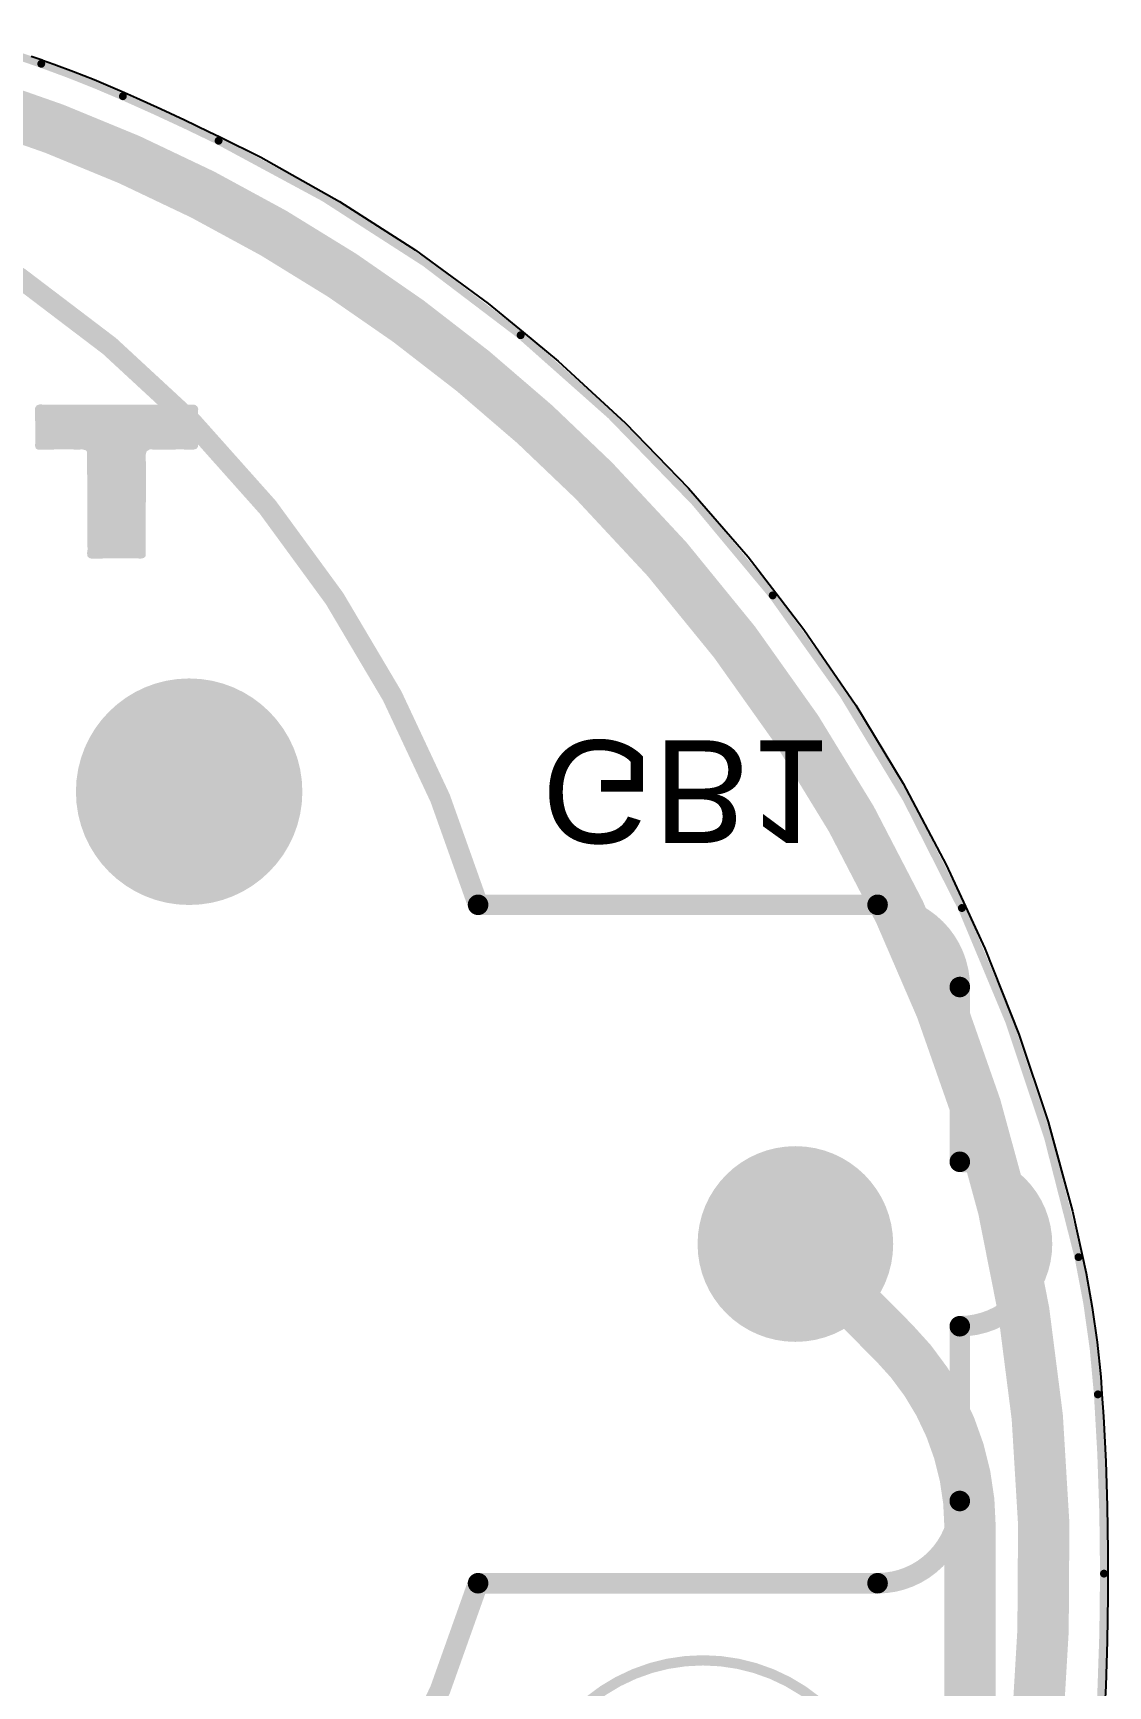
# Model space of a CAD drawing. Header units: inches. Extents: x -26.6 to 26.5, y -26.3 to 21.9.
# Drawn here: x 5.08 to 15.54, y 5.2 to 21.28 of the extents above; entities that cross this region are included whole.
import ezdxf

# ---------------------------------------------------------------- set-up
doc = ezdxf.new("R2010")
doc.units = ezdxf.units.IN
for name, color, linetype in [('Bottom 3D Body', 56, 'Continuous'), ('Bottom Component Outline', 76, 'Continuous'), ('Bottom Layer', 5, 'Continuous'), ('Bottom Overlay', 54, 'Continuous'), ('Bottom Solder', 6, 'Continuous'), ('Keep-Out Layer', 6, 'Continuous'), ('Mechanical 4', 56, 'Continuous'), ('Multi-Layer', 9, 'Continuous'), ('Pad Holes', 156, 'Continuous'), ('Top Layer', 1, 'Continuous'), ('Top Overlay', 2, 'Continuous'), ('Top Solder', 216, 'Continuous')]:
    doc.layers.add(name, color=color, linetype=linetype)
doc.styles.add('Arial', font='', dxfattribs={"height": 0.2})
doc.styles.get('Arial').set_extended_font_data('Arial')

# ---------------------------------------------------------------- blocks, each defined once
blk = doc.blocks.new('L_KLS5_CR2032_03_B_16')
at = {"layer": 'Bottom Layer'}
h = blk.add_hatch(color=5, dxfattribs=at)
edge = h.paths.add_edge_path()
edge.add_arc((-13.9999974, -2.54e-06), 0.8499983, 0, 360)
h = blk.add_hatch(color=5, dxfattribs=at)
edge = h.paths.add_edge_path()
edge.add_arc((-8.0999965, -4.40000136), 1.00000054, 0, 360)
at = {"layer": 'Bottom Solder'}
h = blk.add_hatch(color=6, dxfattribs=at)
edge = h.paths.add_edge_path()
edge.add_arc((-13.9999974, -2.54e-06), 0.9519970799999999, 0, 360)
h = blk.add_hatch(color=6, dxfattribs=at)
edge = h.paths.add_edge_path()
edge.add_arc((-8.0999965, -4.40000136), 1.10199932, 0, 360)
at = {"layer": 'Multi-Layer'}
h = blk.add_hatch(color=9, dxfattribs=at)
edge = h.paths.add_edge_path()
edge.add_arc((-13.9999974, -2.54e-06), 0.8499983, 0, 360)
h = blk.add_hatch(color=9, dxfattribs=at)
edge = h.paths.add_edge_path()
edge.add_arc((-8.0999965, -4.40000136), 1.00000054, 0, 360)
at = {"layer": 'Pad Holes'}
h = blk.add_hatch(color=7, dxfattribs=at)
edge = h.paths.add_edge_path()
edge.add_arc((-13.9999974, -2.54e-06), 0.5999987999999999, 0, 360)
h = blk.add_hatch(color=7, dxfattribs=at)
edge = h.paths.add_edge_path()
edge.add_arc((-8.0999965, -4.40000136), 1.00000054, 0, 360)
at = {"layer": 'Top Layer'}
h = blk.add_hatch(color=1, dxfattribs=at)
edge = h.paths.add_edge_path()
edge.add_arc((-13.9999974, -2.54e-06), 0.8499983, 0, 360)
h = blk.add_hatch(color=1, dxfattribs=at)
edge = h.paths.add_edge_path()
edge.add_arc((-8.0999965, -4.40000136), 1.00000054, 0, 360)
at = {"layer": 'Top Solder'}
h = blk.add_hatch(color=216, dxfattribs=at)
edge = h.paths.add_edge_path()
edge.add_arc((-13.9999974, -2.54e-06), 0.9519970799999999, 0, 360)
h = blk.add_hatch(color=216, dxfattribs=at)
edge = h.paths.add_edge_path()
edge.add_arc((-8.0999965, -4.40000136), 1.10199932, 0, 360)
at = {"layer": 'Bottom 3D Body'}
for points in [[(-10.9118908, 3.30008992, 0.0999998, 0.0999998, -6.761271381659116), (-10.91196954, -3.299833379999999, 0.0999998, 0.0999998, 0)], [(-15.59999674, 2.49999754, 0.0999998, 0.0999998, -0.4142135623730951), (-14.7999958, 3.299998479999999, 0.0999998, 0.0999998, 0)], [(-10.91198224, 3.299998479999999, 0.0999998, 0.0999998, 0), (-14.7999958, 3.299998479999999, 0.0999998, 0.0999998, 0)], [(-10.9118908, 3.30021946, 0.0999998, 0.0999998, -1.496605762665489), (-10.91198224, 3.299998479999999, 0.0999998, 0.0999998, 0)], [(-15.59999674, 2.49999754, 0.0999998, 0.0999998, 0), (-15.59999674, 0.7999984, 0.0999998, 0.0999998, 0)], [(-15.59999674, -0.80000348, 0.0999998, 0.0999998, -0.9999999999999999), (-15.59999674, 0.7999984, 0.0999998, 0.0999998, 0)], [(-15.59999674, -0.80000348, 0.0999998, 0.0999998, 0), (-15.59999674, -2.50000262, 0.0999998, 0.0999998, 0)], [(-14.7999958, -3.30000356, 0.0999998, 0.0999998, -0.4142135623730951), (-15.59999674, -2.50000262, 0.0999998, 0.0999998, 0)], [(-10.91213972, -3.30000356, 0.0999998, 0.0999998, 0), (-14.7999958, -3.30000356, 0.0999998, 0.0999998, 0)], [(-10.91196954, -3.29959208, 0.0999998, 0.0999998, -1.496605762665489), (-10.91213972, -3.30000356, 0.0999998, 0.0999998, 0)]]:
    blk.add_lwpolyline(points, format="xyseb", dxfattribs=at)
for points in [[(-14.82499448, 3.299998479999999, 0.0499999, 0.0499999, 1), (-14.77499712, 3.299998479999999, 0.0499999, 0.0499999, 1)], [(-14.82499448, 3.299998479999999, 0.0499999, 0.0499999, 1), (-14.77499712, 3.299998479999999, 0.0499999, 0.0499999, 1)], [(-10.93698092, 3.299998479999999, 0.0499999, 0.0499999, 1), (-10.88698356, 3.299998479999999, 0.0499999, 0.0499999, 1)], [(-10.93698092, 3.299998479999999, 0.0499999, 0.0499999, 1), (-10.88698356, 3.299998479999999, 0.0499999, 0.0499999, 1)], [(-10.93688948, 3.30021946, 0.0499999, 0.0499999, 1), (-10.88689212, 3.30021946, 0.0499999, 0.0499999, 1)], [(-10.93688948, 3.30008992, 0.0499999, 0.0499999, 1), (-10.88689212, 3.30008992, 0.0499999, 0.0499999, 1)], [(-15.62499542, 2.49999754, 0.0499999, 0.0499999, 1), (-15.57499806, 2.49999754, 0.0499999, 0.0499999, 1)], [(-15.62499542, 2.49999754, 0.0499999, 0.0499999, 1), (-15.57499806, 2.49999754, 0.0499999, 0.0499999, 1)], [(-15.62499542, 0.7999984, 0.0499999, 0.0499999, 1), (-15.57499806, 0.7999984, 0.0499999, 0.0499999, 1)], [(-15.62499542, 0.7999984, 0.0499999, 0.0499999, 1), (-15.57499806, 0.7999984, 0.0499999, 0.0499999, 1)], [(-15.62499542, -0.80000348, 0.0499999, 0.0499999, 1), (-15.57499806, -0.80000348, 0.0499999, 0.0499999, 1)], [(-15.62499542, -0.80000348, 0.0499999, 0.0499999, 1), (-15.57499806, -0.80000348, 0.0499999, 0.0499999, 1)], [(-15.62499542, -2.50000262, 0.0499999, 0.0499999, 1), (-15.57499806, -2.50000262, 0.0499999, 0.0499999, 1)], [(-15.62499542, -2.50000262, 0.0499999, 0.0499999, 1), (-15.57499806, -2.50000262, 0.0499999, 0.0499999, 1)], [(-14.82499448, -3.30000356, 0.0499999, 0.0499999, 1), (-14.77499712, -3.30000356, 0.0499999, 0.0499999, 1)], [(-14.82499448, -3.30000356, 0.0499999, 0.0499999, 1), (-14.77499712, -3.30000356, 0.0499999, 0.0499999, 1)], [(-10.9371384, -3.30000356, 0.0499999, 0.0499999, 1), (-10.88714104, -3.30000356, 0.0499999, 0.0499999, 1)], [(-10.9371384, -3.30000356, 0.0499999, 0.0499999, 1), (-10.88714104, -3.30000356, 0.0499999, 0.0499999, 1)], [(-10.93696822, -3.29959208, 0.0499999, 0.0499999, 1), (-10.88697086, -3.29959208, 0.0499999, 0.0499999, 1)], [(-10.93696822, -3.299833379999999, 0.0499999, 0.0499999, 1), (-10.88697086, -3.299833379999999, 0.0499999, 0.0499999, 1)]]:
    blk.add_lwpolyline(points, format="xyseb", close=True, dxfattribs=at)
at = {"layer": 'Bottom Component Outline'}
for points in [[(-10.9118908, 3.30008992, 0.0999998, 0.0999998, -6.761271381659116), (-10.91196954, -3.299833379999999, 0.0999998, 0.0999998, 0)], [(-15.59999674, 2.49999754, 0.0999998, 0.0999998, -0.4142135623730951), (-14.7999958, 3.299998479999999, 0.0999998, 0.0999998, 0)], [(-10.91198224, 3.299998479999999, 0.0999998, 0.0999998, 0), (-14.7999958, 3.299998479999999, 0.0999998, 0.0999998, 0)], [(-10.9118908, 3.30021946, 0.0999998, 0.0999998, -1.496605762665489), (-10.91198224, 3.299998479999999, 0.0999998, 0.0999998, 0)], [(-15.59999674, 2.49999754, 0.0999998, 0.0999998, 0), (-15.59999674, 0.7999984, 0.0999998, 0.0999998, 0)], [(-15.59999674, -0.80000348, 0.0999998, 0.0999998, -0.9999999999999999), (-15.59999674, 0.7999984, 0.0999998, 0.0999998, 0)], [(-15.59999674, -0.80000348, 0.0999998, 0.0999998, 0), (-15.59999674, -2.50000262, 0.0999998, 0.0999998, 0)], [(-14.7999958, -3.30000356, 0.0999998, 0.0999998, -0.4142135623730951), (-15.59999674, -2.50000262, 0.0999998, 0.0999998, 0)], [(-10.91213972, -3.30000356, 0.0999998, 0.0999998, 0), (-14.7999958, -3.30000356, 0.0999998, 0.0999998, 0)], [(-10.91196954, -3.29959208, 0.0999998, 0.0999998, -1.496605762665489), (-10.91213972, -3.30000356, 0.0999998, 0.0999998, 0)]]:
    blk.add_lwpolyline(points, format="xyseb", dxfattribs=at)
for points in [[(-14.82499448, 3.299998479999999, 0.0499999, 0.0499999, 1), (-14.77499712, 3.299998479999999, 0.0499999, 0.0499999, 1)], [(-14.82499448, 3.299998479999999, 0.0499999, 0.0499999, 1), (-14.77499712, 3.299998479999999, 0.0499999, 0.0499999, 1)], [(-10.93698092, 3.299998479999999, 0.0499999, 0.0499999, 1), (-10.88698356, 3.299998479999999, 0.0499999, 0.0499999, 1)], [(-10.93698092, 3.299998479999999, 0.0499999, 0.0499999, 1), (-10.88698356, 3.299998479999999, 0.0499999, 0.0499999, 1)], [(-10.93688948, 3.30021946, 0.0499999, 0.0499999, 1), (-10.88689212, 3.30021946, 0.0499999, 0.0499999, 1)], [(-10.93688948, 3.30008992, 0.0499999, 0.0499999, 1), (-10.88689212, 3.30008992, 0.0499999, 0.0499999, 1)], [(-15.62499542, 2.49999754, 0.0499999, 0.0499999, 1), (-15.57499806, 2.49999754, 0.0499999, 0.0499999, 1)], [(-15.62499542, 2.49999754, 0.0499999, 0.0499999, 1), (-15.57499806, 2.49999754, 0.0499999, 0.0499999, 1)], [(-15.62499542, 0.7999984, 0.0499999, 0.0499999, 1), (-15.57499806, 0.7999984, 0.0499999, 0.0499999, 1)], [(-15.62499542, 0.7999984, 0.0499999, 0.0499999, 1), (-15.57499806, 0.7999984, 0.0499999, 0.0499999, 1)], [(-15.62499542, -0.80000348, 0.0499999, 0.0499999, 1), (-15.57499806, -0.80000348, 0.0499999, 0.0499999, 1)], [(-15.62499542, -0.80000348, 0.0499999, 0.0499999, 1), (-15.57499806, -0.80000348, 0.0499999, 0.0499999, 1)], [(-15.62499542, -2.50000262, 0.0499999, 0.0499999, 1), (-15.57499806, -2.50000262, 0.0499999, 0.0499999, 1)], [(-15.62499542, -2.50000262, 0.0499999, 0.0499999, 1), (-15.57499806, -2.50000262, 0.0499999, 0.0499999, 1)], [(-14.82499448, -3.30000356, 0.0499999, 0.0499999, 1), (-14.77499712, -3.30000356, 0.0499999, 0.0499999, 1)], [(-14.82499448, -3.30000356, 0.0499999, 0.0499999, 1), (-14.77499712, -3.30000356, 0.0499999, 0.0499999, 1)], [(-10.9371384, -3.30000356, 0.0499999, 0.0499999, 1), (-10.88714104, -3.30000356, 0.0499999, 0.0499999, 1)], [(-10.9371384, -3.30000356, 0.0499999, 0.0499999, 1), (-10.88714104, -3.30000356, 0.0499999, 0.0499999, 1)], [(-10.93696822, -3.29959208, 0.0499999, 0.0499999, 1), (-10.88697086, -3.29959208, 0.0499999, 0.0499999, 1)], [(-10.93696822, -3.299833379999999, 0.0499999, 0.0499999, 1), (-10.88697086, -3.299833379999999, 0.0499999, 0.0499999, 1)]]:
    blk.add_lwpolyline(points, format="xyseb", close=True, dxfattribs=at)
at = {"layer": 'Bottom Overlay'}
for points in [[(-10.9118908, 3.30008992, 0.1999996, 0.1999996, -6.761271381659116), (-10.91196954, -3.299833379999999, 0.1999996, 0.1999996, 0)], [(-15.59999674, 2.49999754, 0.1999996, 0.1999996, -0.4142135623730951), (-14.7999958, 3.299998479999999, 0.1999996, 0.1999996, 0)], [(-10.91198224, 3.299998479999999, 0.1999996, 0.1999996, 0), (-14.7999958, 3.299998479999999, 0.1999996, 0.1999996, 0)], [(-15.59999674, 2.49999754, 0.1999996, 0.1999996, 0), (-15.59999674, 0.7999984, 0.1999996, 0.1999996, 0)], [(-15.59999674, -0.80000348, 0.1999996, 0.1999996, -0.9999999999999999), (-15.59999674, 0.7999984, 0.1999996, 0.1999996, 0)], [(-15.59999674, -0.80000348, 0.1999996, 0.1999996, 0), (-15.59999674, -2.50000262, 0.1999996, 0.1999996, 0)], [(-14.7999958, -3.30000356, 0.1999996, 0.1999996, -0.4142135623730951), (-15.59999674, -2.50000262, 0.1999996, 0.1999996, 0)], [(-10.91213972, -3.30000356, 0.1999996, 0.1999996, 0), (-14.7999958, -3.30000356, 0.1999996, 0.1999996, 0)]]:
    blk.add_lwpolyline(points, format="xyseb", dxfattribs=at)
for points in [[(-14.8499957, 3.299998479999999, 0.0999998, 0.0999998, 1), (-14.7499959, 3.299998479999999, 0.0999998, 0.0999998, 1)], [(-14.8499957, 3.299998479999999, 0.0999998, 0.0999998, 1), (-14.7499959, 3.299998479999999, 0.0999998, 0.0999998, 1)], [(-10.96198214, 3.299998479999999, 0.0999998, 0.0999998, 1), (-10.86198234, 3.299998479999999, 0.0999998, 0.0999998, 1)], [(-10.9618907, 3.30008992, 0.0999998, 0.0999998, 1), (-10.8618909, 3.30008992, 0.0999998, 0.0999998, 1)], [(-15.64999664, 2.49999754, 0.0999998, 0.0999998, 1), (-15.54999684, 2.49999754, 0.0999998, 0.0999998, 1)], [(-15.64999664, 2.49999754, 0.0999998, 0.0999998, 1), (-15.54999684, 2.49999754, 0.0999998, 0.0999998, 1)], [(-15.64999664, 0.7999984, 0.0999998, 0.0999998, 1), (-15.54999684, 0.7999984, 0.0999998, 0.0999998, 1)], [(-15.64999664, 0.7999984, 0.0999998, 0.0999998, 1), (-15.54999684, 0.7999984, 0.0999998, 0.0999998, 1)], [(-15.64999664, -0.80000348, 0.0999998, 0.0999998, 1), (-15.54999684, -0.80000348, 0.0999998, 0.0999998, 1)], [(-15.64999664, -0.80000348, 0.0999998, 0.0999998, 1), (-15.54999684, -0.80000348, 0.0999998, 0.0999998, 1)], [(-15.64999664, -2.50000262, 0.0999998, 0.0999998, 1), (-15.54999684, -2.50000262, 0.0999998, 0.0999998, 1)], [(-15.64999664, -2.50000262, 0.0999998, 0.0999998, 1), (-15.54999684, -2.50000262, 0.0999998, 0.0999998, 1)], [(-14.8499957, -3.30000356, 0.0999998, 0.0999998, 1), (-14.7499959, -3.30000356, 0.0999998, 0.0999998, 1)], [(-14.8499957, -3.30000356, 0.0999998, 0.0999998, 1), (-14.7499959, -3.30000356, 0.0999998, 0.0999998, 1)], [(-10.96213962, -3.30000356, 0.0999998, 0.0999998, 1), (-10.86213982, -3.30000356, 0.0999998, 0.0999998, 1)], [(-10.96196944, -3.299833379999999, 0.0999998, 0.0999998, 1), (-10.86196964, -3.299833379999999, 0.0999998, 0.0999998, 1)]]:
    blk.add_lwpolyline(points, format="xyseb", close=True, dxfattribs=at)

msp = doc.modelspace()

# ---------------------------------------------------------------- hatches: boundary and pattern name
at = {"layer": 'Top Solder'}
msp.add_hatch(color=216, dxfattribs=at).paths.add_polyline_path([(5.214510779999999, 17.66390168), (6.644523159999999, 17.66609116), (6.662044079999999, 17.6617122), (6.668612519999999, 17.65514122), (6.677370439999999, 17.6507648), (6.688317839999999, 17.6266729), (6.683941419999999, 17.53031546), (6.6861309, 17.25657966), (6.675183499999999, 17.24124822), (6.668612519999999, 17.23468232), (6.63357322, 17.22592186), (6.578823519999999, 17.22811134), (6.559115659999999, 17.22592186), (6.545976239999999, 17.23029828), (6.265672, 17.22592186), (6.26347744, 17.22811134), (6.2174882, 17.23029828), (6.195590859999999, 17.2171614), (6.184646, 17.206214), (6.175880459999999, 17.1711747), (6.180261959999999, 17.07481472), (6.175880459999999, 16.19009462), (6.1605541, 16.17476318), (6.14303318, 16.17038676), (6.116751799999999, 16.16600526), (6.10361746, 16.17038676), (5.645924699999999, 16.1681922), (5.62840632, 16.1725737), (5.610885399999999, 16.19009462), (5.60650898, 16.22075242), (5.610885399999999, 16.25141276), (5.60650898, 17.206214), (5.59555904, 17.22154036), (5.56051974, 17.23029828), (5.48605964, 17.22592186), (5.472922759999999, 17.23029828), (5.12910582, 17.22811134), (5.113776919999999, 17.23468232), (5.10720594, 17.24124822), (5.098448019999999, 17.27190602), (5.102829519999999, 17.28942694), (5.10063496, 17.63324388), (5.115968939999999, 17.6573307), (5.144437259999999, 17.66828064)])

# ---------------------------------------------------------------- linework, layer by layer
at = {"layer": 'Bottom Layer'}
for p, q in [((5.06312424, 21.05683368), (5.168176099999999, 21.01961252)), ((5.168176099999999, 21.01961252), (5.17327896, 21.01779642)), ((5.17327896, 21.01779642), (5.173634559999999, 21.01767704)), ((5.173634559999999, 21.01767704), (5.17387332, 21.01759322)), ((5.17387332, 21.01759322), (5.17387586, 21.01759576)), ((5.17387586, 21.01759576), (5.28449032, 20.97803526)), ((5.28449032, 20.97803526), (5.47548562, 20.9061558)), ((5.47548562, 20.9061558), (5.67472068, 20.82704242)), ((5.67472068, 20.82704242), (5.856937739999999, 20.75085004)), ((5.856937739999999, 20.75085004), (5.97102692, 20.7010254)), ((5.97102692, 20.7010254), (5.97102946, 20.70102794)), ((5.97102946, 20.70102794), (6.08873814, 20.64929068)), ((6.08873814, 20.64929068), (6.323070919999999, 20.54336252)), ((6.323070919999999, 20.54336252), (6.55628356, 20.43499088)), ((6.55628356, 20.43499088), (6.78835066, 20.324191)), ((6.78835066, 20.324191), (6.903801280000001, 20.26758202)), ((6.903801280000001, 20.26758202), (7.298128660000001, 20.07422452)), ((7.298128660000001, 20.07422452), (8.0630395, 19.64244484)), ((8.0630395, 19.64244484), (8.8016334, 19.16704828)), ((8.8016334, 19.16704828), (9.5114237, 18.64963504)), ((9.5114237, 18.64963504), (9.850727059999999, 18.3707913)), ((9.850727059999999, 18.3707913), (10.1927533, 18.08971236)), ((10.1927533, 18.08971236), (10.84391786, 17.4897669)), ((10.84391786, 17.4897669), (11.46010916, 16.85395664)), ((11.46010916, 16.85395664), (12.0393587, 16.18431358)), ((12.0393587, 16.18431358), (12.30958422, 15.8336488)), ((12.30958422, 15.8336488), (12.30986108, 15.83330082)), ((12.30986108, 15.83330082), (12.30985854, 15.83329574)), ((12.30985854, 15.83329574), (12.58241324, 15.47959058)), ((12.58241324, 15.47959058), (13.08702742, 14.74274928)), ((13.08702742, 14.74274928), (13.5495665, 13.97879094)), ((13.5495665, 13.97879094), (13.96857252, 13.1901184)), ((13.96857252, 13.1901184), (14.1558391, 12.78425942)), ((14.1558391, 12.78425942), (14.15583656, 12.78425688)), ((14.15583656, 12.78425688), (14.34418772, 12.37602046)), ((14.34418772, 12.37602046), (14.67553072, 11.540109)), ((14.67553072, 11.540109), (14.9605238, 10.68728368)), ((14.9605238, 10.68728368), (15.19830336, 9.820107359999998)), ((15.19830336, 9.820107359999998), (15.32899144, 9.215094599999999)), ((15.32899144, 9.215094599999999), (15.38849094, 8.88161038)), ((15.38849094, 8.88161038), (15.43588988, 8.54619576)), ((15.43588988, 8.54619576), (15.4711273, 8.209285079999999)), ((15.4711273, 8.209285079999999), (15.48263604, 8.040301419999999)), ((15.48263604, 8.040301419999999), (15.48267414, 8.03986454)), ((15.48267414, 8.03986454), (15.48266906, 8.039862)), ((15.48266906, 8.039862), (15.4826716, 8.039862)), ((15.4826716, 8.039862), (15.49751282, 7.821874119999999)), ((15.49751282, 7.821874119999999), (15.51978354, 7.3854564)), ((15.51978354, 7.3854564), (15.53463492, 6.948726259999999)), ((15.53463492, 6.948726259999999), (15.54205934, 6.51180562)), ((15.54205934, 6.51180562), (15.54205934, 6.293312279999999)), ((15.54205934, 6.293312279999999), (15.54206188, 6.074818939999999)), ((15.54206188, 6.074818939999999), (15.53463492, 5.6378983)), ((15.53463492, 5.6378983), (15.51978354, 5.20116816)), ((15.51978354, 5.20116816), (15.49751282, 4.76475298))]:
    msp.add_line(p, q, dxfattribs=at)
for points in [[(12.49999786, 9.500001319999999, 0.499999, 0.499999, 0), (13.45605132, 8.54394786, 0.499999, 0.499999, 0)], [(13.45605132, 8.54394786, 0.499999, 0.499999, -0.198912367379658), (14.19999954, 6.747896079999999, 0.499999, 0.499999, 0)], [(14.19999954, 2.5521031, 0.499999, 0.499999, 0), (14.19999954, 6.747896079999999, 0.499999, 0.499999, 0)]]:
    msp.add_lwpolyline(points, format="xyseb", dxfattribs=at)
for points in [[(12.37499938, 9.500001319999999, 0.2499995, 0.2499995, 1), (12.62499634, 9.500001319999999, 0.2499995, 0.2499995, 1)], [(13.33105284, 8.54394786, 0.2499995, 0.2499995, 1), (13.5810498, 8.54394786, 0.2499995, 0.2499995, 1)], [(13.33105284, 8.54394786, 0.2499995, 0.2499995, 1), (13.5810498, 8.54394786, 0.2499995, 0.2499995, 1)], [(14.07500106, 6.747896079999999, 0.2499995, 0.2499995, 1), (14.32499802, 6.747896079999999, 0.2499995, 0.2499995, 1)], [(14.07500106, 6.747896079999999, 0.2499995, 0.2499995, 1), (14.32499802, 6.747896079999999, 0.2499995, 0.2499995, 1)]]:
    msp.add_lwpolyline(points, format="xyseb", close=True, dxfattribs=at)
at = {"layer": 'Keep-Out Layer'}
msp.add_lwpolyline([(13.3499987, 3.70000276, 0.0999998, 0.0999998, 1), (9.85000062, 3.70000276, 0.0999998, 0.0999998, 1)], format="xyseb", close=True, dxfattribs=at)
at = {"layer": 'Mechanical 4'}
for points in [[(4.336417539999999, 21.24196412, 0.07669021999999999, 0.07669021999999999, -0.01773599999999997), (5.1608863, 20.98110866, 0.07669021999999999, 0.07669021999999999, 0)], [(5.16089138, 20.98111374, 0.07669021999999999, 0.07669021999999999, -0.018052), (5.9550427, 20.66576512, 0.07669021999999999, 0.07669021999999999, 0)], [(5.955040159999999, 20.66576004, 0.07669021999999999, 0.07669021999999999, -0.01045000000000002), (6.886752799999999, 20.2328145, 0.07669021999999999, 0.07669021999999999, 0)], [(6.886752799999999, 20.2328145, 0.07669021999999999, 0.07669021999999999, -0.05806699999999996), (9.826142399999998, 18.34087772, 0.07669021999999999, 0.07669021999999999, 0)], [(9.826142399999998, 18.34087518, 0.07669021999999999, 0.07669021999999999, -0.05665099999999999), (12.2791855, 15.8096585, 0.07669021999999999, 0.07669021999999999, 0)], [(12.2791855, 15.80966358, 0.07669021999999999, 0.07669021999999999, -0.05611800000000002), (14.120495, 12.7684403, 0.07669021999999999, 0.07669021999999999, 0)], [(14.12049246, 12.76843776, 0.07669021999999999, 0.07669021999999999, -0.05494500000000001), (15.25538224, 9.37247808, 0.07669021999999999, 0.07669021999999999, 0)], [(15.25538224, 9.37247554, 0.07669021999999999, 0.07669021999999999, -0.03620500000000001), (15.4440382, 8.0372331, 0.07669021999999999, 0.07669021999999999, 0)], [(15.44404074, 8.03723056, 0.07669021999999999, 0.07669021999999999, -0.016997), (15.50333958, 6.29331482, 0.07669021999999999, 0.07669021999999999, 0)], [(15.50333958, 6.29331482, 0.07669021999999999, 0.07669021999999999, -0.01699700000000016), (15.44404074, 4.54939908, 0.07669021999999999, 0.07669021999999999, 0)]]:
    msp.add_lwpolyline(points, format="xyseb", dxfattribs=at)
for points in [[(5.14171438, 20.98110866, 0.03834384, 0.03834384, 1), (5.180058219999999, 20.98110866, 0.03834384, 0.03834384, 1)], [(5.14171946, 20.98111374, 0.03834384, 0.03834384, 1), (5.1800633, 20.98111374, 0.03834384, 0.03834384, 1)], [(5.93586824, 20.66576004, 0.03834384, 0.03834384, 1), (5.97421208, 20.66576004, 0.03834384, 0.03834384, 1)], [(5.93587078, 20.66576512, 0.03834384, 0.03834384, 1), (5.97421462, 20.66576512, 0.03834384, 0.03834384, 1)], [(6.867580879999999, 20.2328145, 0.03834384, 0.03834384, 1), (6.905924719999999, 20.2328145, 0.03834384, 0.03834384, 1)], [(6.867580879999999, 20.2328145, 0.03834384, 0.03834384, 1), (6.905924719999999, 20.2328145, 0.03834384, 0.03834384, 1)], [(9.806970479999999, 18.34087772, 0.03834384, 0.03834384, 1), (9.845314319999998, 18.34087772, 0.03834384, 0.03834384, 1)], [(9.806970479999999, 18.34087518, 0.03834384, 0.03834384, 1), (9.845314319999998, 18.34087518, 0.03834384, 0.03834384, 1)], [(12.26001358, 15.80966358, 0.03834384, 0.03834384, 1), (12.29835742, 15.80966358, 0.03834384, 0.03834384, 1)], [(12.26001358, 15.8096585, 0.03834384, 0.03834384, 1), (12.29835742, 15.8096585, 0.03834384, 0.03834384, 1)], [(14.10132054, 12.76843776, 0.03834384, 0.03834384, 1), (14.13966438, 12.76843776, 0.03834384, 0.03834384, 1)], [(14.10132308, 12.7684403, 0.03834384, 0.03834384, 1), (14.13966692, 12.7684403, 0.03834384, 0.03834384, 1)], [(15.23621032, 9.37247808, 0.03834384, 0.03834384, 1), (15.27455416, 9.37247808, 0.03834384, 0.03834384, 1)], [(15.23621032, 9.37247554, 0.03834384, 0.03834384, 1), (15.27455416, 9.37247554, 0.03834384, 0.03834384, 1)], [(15.42486628, 8.0372331, 0.03834384, 0.03834384, 1), (15.46321012, 8.0372331, 0.03834384, 0.03834384, 1)], [(15.42486882, 8.03723056, 0.03834384, 0.03834384, 1), (15.46321266, 8.03723056, 0.03834384, 0.03834384, 1)], [(15.48416766, 6.29331482, 0.03834384, 0.03834384, 1), (15.5225115, 6.29331482, 0.03834384, 0.03834384, 1)], [(15.48416766, 6.29331482, 0.03834384, 0.03834384, 1), (15.5225115, 6.29331482, 0.03834384, 0.03834384, 1)]]:
    msp.add_lwpolyline(points, format="xyseb", close=True, dxfattribs=at)
at = {"layer": 'Top Layer'}
for p, q in [((5.06312424, 21.05683368), (5.168176099999999, 21.01961252)), ((5.168176099999999, 21.01961252), (5.17327896, 21.01779642)), ((5.17327896, 21.01779642), (5.173634559999999, 21.01767704)), ((5.173634559999999, 21.01767704), (5.17387332, 21.01759322)), ((5.17387332, 21.01759322), (5.17387586, 21.01759576)), ((5.17387586, 21.01759576), (5.28449032, 20.97803526)), ((5.28449032, 20.97803526), (5.47548562, 20.9061558)), ((5.47548562, 20.9061558), (5.67472068, 20.82704242)), ((5.67472068, 20.82704242), (5.856937739999999, 20.75085004)), ((5.856937739999999, 20.75085004), (5.97102692, 20.7010254)), ((5.97102692, 20.7010254), (5.97102946, 20.70102794)), ((5.97102946, 20.70102794), (6.08873814, 20.64929068)), ((6.08873814, 20.64929068), (6.323070919999999, 20.54336252)), ((6.323070919999999, 20.54336252), (6.55628356, 20.43499088)), ((6.55628356, 20.43499088), (6.78835066, 20.324191)), ((6.78835066, 20.324191), (6.903801280000001, 20.26758202)), ((6.903801280000001, 20.26758202), (7.298128660000001, 20.07422452)), ((7.298128660000001, 20.07422452), (8.0630395, 19.64244484)), ((8.0630395, 19.64244484), (8.8016334, 19.16704828)), ((8.8016334, 19.16704828), (9.5114237, 18.64963504)), ((9.5114237, 18.64963504), (9.850727059999999, 18.3707913)), ((9.850727059999999, 18.3707913), (10.1927533, 18.08971236)), ((10.1927533, 18.08971236), (10.84391786, 17.4897669)), ((10.84391786, 17.4897669), (11.46010916, 16.85395664)), ((11.46010916, 16.85395664), (12.0393587, 16.18431358)), ((12.0393587, 16.18431358), (12.30958422, 15.8336488)), ((12.30958422, 15.8336488), (12.30986108, 15.83330082)), ((12.30986108, 15.83330082), (12.30985854, 15.83329574)), ((12.30985854, 15.83329574), (12.58241324, 15.47959058)), ((12.58241324, 15.47959058), (13.08702742, 14.74274928)), ((13.08702742, 14.74274928), (13.5495665, 13.97879094)), ((13.5495665, 13.97879094), (13.96857252, 13.1901184)), ((13.96857252, 13.1901184), (14.1558391, 12.78425942)), ((14.1558391, 12.78425942), (14.15583656, 12.78425688)), ((14.15583656, 12.78425688), (14.34418772, 12.37602046)), ((14.34418772, 12.37602046), (14.67553072, 11.540109)), ((14.67553072, 11.540109), (14.9605238, 10.68728368)), ((14.9605238, 10.68728368), (15.19830336, 9.820107359999998)), ((15.19830336, 9.820107359999998), (15.32899144, 9.215094599999999)), ((15.32899144, 9.215094599999999), (15.38849094, 8.88161038)), ((15.38849094, 8.88161038), (15.43588988, 8.54619576)), ((15.43588988, 8.54619576), (15.4711273, 8.209285079999999)), ((15.4711273, 8.209285079999999), (15.48263604, 8.040301419999999)), ((15.48263604, 8.040301419999999), (15.48267414, 8.03986454)), ((15.48267414, 8.03986454), (15.48266906, 8.039862)), ((15.48266906, 8.039862), (15.4826716, 8.039862)), ((15.4826716, 8.039862), (15.49751282, 7.821874119999999)), ((15.49751282, 7.821874119999999), (15.51978354, 7.3854564)), ((15.51978354, 7.3854564), (15.53463492, 6.948726259999999)), ((15.53463492, 6.948726259999999), (15.54205934, 6.51180562)), ((15.54205934, 6.51180562), (15.54205934, 6.293312279999999)), ((15.54205934, 6.293312279999999), (15.54206188, 6.074818939999999)), ((15.54206188, 6.074818939999999), (15.53463492, 5.6378983)), ((15.53463492, 5.6378983), (15.51978354, 5.20116816)), ((15.51978354, 5.20116816), (15.49751282, 4.76475298))]:
    msp.add_line(p, q, dxfattribs=at)
at = {"layer": 'Top Overlay'}
for points in [[(4.54102216, 20.61112464, 0.499999, 0.499999, -0.04005800000000009), (6.733189479999999, 19.70853056, 0.499999, 0.499999, 0)], [(6.733189479999999, 19.70853056, 0.499999, 0.499999, -0.04048400000000004), (8.73321088, 18.47795136, 0.499999, 0.499999, 0)], [(8.73321342, 18.4779539, 0.499999, 0.499999, -0.03878), (10.539857, 16.92500044, 0.499999, 0.499999, 0)], [(10.53985954, 16.92500044, 0.499999, 0.499999, -0.049753), (12.51209842, 14.5050891, 0.499999, 0.499999, 0)], [(12.51209588, 14.50508402, 0.499999, 0.499999, -0.053031), (13.91883678, 11.79265104, 0.499999, 0.499999, 0)], [(13.91883678, 11.79265612, 0.499999, 0.499999, -0.05308399999999996), (14.72255374, 8.847498179999999, 0.499999, 0.499999, 0)], [(14.72255374, 8.847498179999999, 0.499999, 0.499999, -0.05003300000000009), (14.91040706, 5.7389268, 0.499999, 0.499999, 0)], [(14.91040452, 5.73892426, 0.499999, 0.499999, -0.02898399999999987), (14.71015092, 3.693152379999999, 0.499999, 0.499999, 0)]]:
    msp.add_lwpolyline(points, format="xyseb", dxfattribs=at)
for points in [[(6.608190999999999, 19.70853056, 0.2499995, 0.2499995, 1), (6.85818796, 19.70853056, 0.2499995, 0.2499995, 1)], [(6.608190999999999, 19.70853056, 0.2499995, 0.2499995, 1), (6.85818796, 19.70853056, 0.2499995, 0.2499995, 1)], [(8.6082124, 18.47795136, 0.2499995, 0.2499995, 1), (8.85820936, 18.47795136, 0.2499995, 0.2499995, 1)], [(8.60821494, 18.4779539, 0.2499995, 0.2499995, 1), (8.8582119, 18.4779539, 0.2499995, 0.2499995, 1)], [(10.41485852, 16.92500044, 0.2499995, 0.2499995, 1), (10.66485548, 16.92500044, 0.2499995, 0.2499995, 1)], [(10.41486106, 16.92500044, 0.2499995, 0.2499995, 1), (10.66485802, 16.92500044, 0.2499995, 0.2499995, 1)], [(12.3870974, 14.50508402, 0.2499995, 0.2499995, 1), (12.63709436, 14.50508402, 0.2499995, 0.2499995, 1)], [(12.38709994, 14.5050891, 0.2499995, 0.2499995, 1), (12.6370969, 14.5050891, 0.2499995, 0.2499995, 1)], [(13.7938383, 11.79265612, 0.2499995, 0.2499995, 1), (14.04383526, 11.79265612, 0.2499995, 0.2499995, 1)], [(13.7938383, 11.79265104, 0.2499995, 0.2499995, 1), (14.04383526, 11.79265104, 0.2499995, 0.2499995, 1)], [(14.59755526, 8.847498179999999, 0.2499995, 0.2499995, 1), (14.84755222, 8.847498179999999, 0.2499995, 0.2499995, 1)], [(14.59755526, 8.847498179999999, 0.2499995, 0.2499995, 1), (14.84755222, 8.847498179999999, 0.2499995, 0.2499995, 1)], [(14.78540604, 5.73892426, 0.2499995, 0.2499995, 1), (15.035403, 5.73892426, 0.2499995, 0.2499995, 1)], [(14.78540858, 5.7389268, 0.2499995, 0.2499995, 1), (15.03540554, 5.7389268, 0.2499995, 0.2499995, 1)]]:
    msp.add_lwpolyline(points, format="xyseb", close=True, dxfattribs=at)

# ---------------------------------------------------------------- block references
at = {"rotation": 180}
msp.add_blockref('L_KLS5_CR2032_03_B_16', (-1.49999954, 9.49999878), dxfattribs=at)

# ---------------------------------------------------------------- texts
at = {"layer": 'Bottom Overlay', "style": 'Arial', "text_generation_flag": 2}
msp.add_text('GB1', height=1.00000054, rotation=180, dxfattribs=at).set_placement((10.0337112, 14.39983404))

doc.saveas('drawing.dxf')
